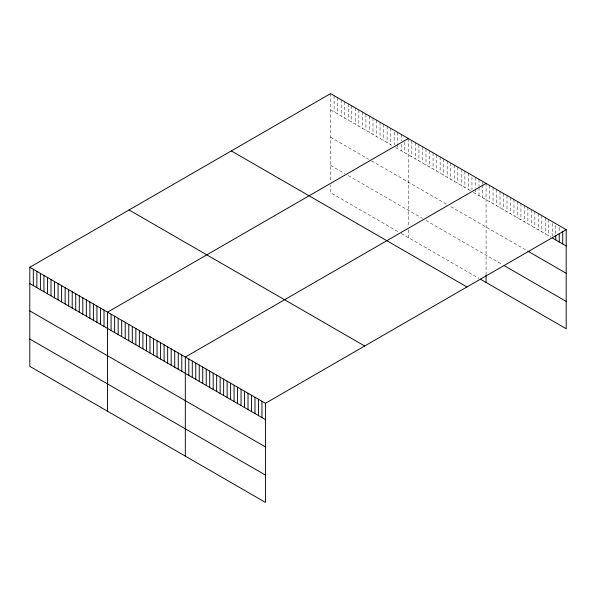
<?xml version="1.0" encoding="UTF-8"?>
<svg xmlns="http://www.w3.org/2000/svg" width="596" height="596" viewBox="0 0 596 596"><rect width="100%" height="100%" fill="white"/><g stroke="black" fill="none" stroke-linecap="round" stroke-linejoin="round"><path stroke-width="0.45" stroke-dasharray="2.98 2.23" d="M330.564 93.609L330.564 180.99M330.564 109.917L392.771 145.834M395.602 147.465L470.535 190.727M473.358 192.359L550.875 237.111M330.564 137.236L368.738 159.274M371.569 160.905L447.201 204.577M450.74 206.618L527.184 250.752M330.564 165.383L344.704 173.548M348.235 175.582L422.46 218.441M425.998 220.475L502.108 264.423M397.718 231.471L330.564 192.702L330.564 184.894M401.257 233.513L479.013 278.406M559.234 227.441L559.234 231.971M555.748 225.43L555.748 234.489M552.269 223.425L552.269 236.105M548.782 219.596L548.782 235.904M545.303 217.585L545.303 233.893M541.816 215.581L541.816 231.881M538.337 213.569L538.337 229.87M534.85 211.558L534.85 227.858M531.364 209.546L531.364 225.847M527.885 207.535L527.885 223.835M524.398 205.523L524.398 221.824M520.919 203.512L520.919 219.812M517.432 201.5L517.432 217.808M513.953 199.489L513.953 215.797M510.467 197.477L510.467 213.785M506.987 195.466L506.987 211.774M503.501 193.454L503.501 209.762M500.014 191.443L500.014 207.751M496.535 189.431L496.535 205.739M493.048 187.42L493.048 203.728M489.569 185.408L489.569 201.716M486.083 183.404L486.083 273.899M482.551 181.363L482.551 184.075M482.551 184.984L482.551 197.663M479.013 179.321L479.013 186.563M479.013 187.472L479.013 195.622M475.481 177.28L475.481 188.15M475.481 189.051L475.481 193.581M471.95 177.049L471.95 189.729M468.411 173.198L468.411 189.506M464.88 171.156L464.88 187.464M461.341 169.115L461.341 185.423M457.81 167.074L457.81 183.382M454.271 165.032L454.271 181.34M450.74 162.991L450.74 179.299M447.201 160.95L447.201 177.258M443.67 158.916L443.67 175.217M440.139 156.875L440.139 173.175M436.6 154.833L436.6 171.134M433.068 152.792L433.068 169.093M429.53 150.751L429.53 167.051M425.998 148.709L425.998 165.018M422.46 146.668L422.46 162.976M418.928 144.627L418.928 160.935M415.397 142.586L415.397 158.894M411.858 140.544L411.858 156.852M408.327 138.503L408.327 225.884M408.327 229.788L408.327 237.595M404.788 141.9L404.788 152.77M401.257 134.428L401.257 140.768M401.257 144.388L401.257 150.728M397.718 132.386L397.718 143.256M397.718 144.157L397.718 148.687M394.187 132.156L394.187 144.835M390.656 128.304L390.656 144.605M387.117 126.263L387.117 142.571M383.586 124.221L383.586 140.529M380.047 122.18L380.047 138.488M376.516 120.139L376.516 136.447M372.977 118.097L372.977 134.405M369.445 116.056L369.445 132.364M365.914 114.022L365.914 130.323M362.375 111.981L362.375 128.282M358.844 109.94L358.844 126.24M355.305 107.898L355.305 124.199M351.774 105.857L351.774 122.158M348.235 103.816L348.235 120.124M344.704 101.774L344.704 118.082M341.173 99.733L341.173 116.041M337.634 97.692L337.634 114M334.103 95.651L334.103 111.959"/><path stroke-width="0.89" d="M566.2 229.654L265.436 403.298L265.436 502.391L29.8 366.346L29.8 267.261L330.564 93.609L566.2 229.654L566.2 328.739L480.428 279.226M408.327 138.503L107.556 312.155L107.556 411.24M486.083 183.404L185.319 357.049L185.319 456.134M552.269 237.916L566.2 245.962M527.885 251.154L566.2 273.281M504.201 265.63L566.2 301.427M231.315 150.915L466.944 286.959M129.056 209.956L364.685 346M29.8 267.261L265.436 403.298M29.8 283.562L265.436 419.606M29.8 310.881L265.436 446.925M29.8 339.027L265.436 475.072M562.713 231.27L562.713 243.95M559.234 233.788L559.234 241.939M555.748 235.398L555.748 239.927M486.083 274.681L486.083 282.489M261.949 401.287L261.949 417.595M258.47 399.275L258.47 415.583M254.984 397.264L254.984 413.572M251.505 395.26L251.505 411.56M248.018 393.248L248.018 409.549M244.531 391.237L244.531 407.537M241.052 389.225L241.052 405.526M237.566 387.214L237.566 403.514M234.086 385.202L234.086 401.503M230.6 383.191L230.6 399.491M227.121 381.179L227.121 397.48M223.634 379.168L223.634 395.476M220.155 377.156L220.155 393.464M216.668 375.145L216.668 391.453M213.182 373.133L213.182 389.441M209.703 371.122L209.703 387.43M206.216 369.11L206.216 385.418M202.737 367.099L202.737 383.407M199.25 365.087L199.25 381.395M195.771 363.076L195.771 379.384M192.285 361.072L192.285 377.372M188.805 359.06L188.805 375.361M181.787 355.007L181.787 371.308M178.249 352.966L178.249 369.267M174.717 350.925L174.717 367.225M171.179 348.884L171.179 365.192M167.647 346.842L167.647 363.15M164.109 344.801L164.109 361.109M160.577 342.76L160.577 359.068M157.046 340.718L157.046 357.026M153.507 338.677L153.507 354.985M149.976 336.643L149.976 352.944M146.437 334.602L146.437 350.902M142.906 332.561L142.906 348.861M139.367 330.519L139.367 346.82M135.836 328.478L135.836 344.779M132.305 326.437L132.305 342.745M128.766 324.395L128.766 340.703M125.234 322.354L125.234 338.662M121.696 320.313L121.696 336.621M118.164 318.271L118.164 334.579M114.626 316.23L114.626 332.538M111.094 314.196L111.094 330.497M104.024 310.114L104.024 326.414M100.493 308.072L100.493 324.373M96.954 306.031L96.954 322.332M93.423 303.99L93.423 320.298M89.884 301.949L89.884 318.257M86.353 299.907L86.353 316.215M82.814 297.866L82.814 314.174M79.283 295.825L79.283 312.133M75.752 293.783L75.752 310.091M72.213 291.749L72.213 308.05M68.682 289.708L68.682 306.009M65.143 287.667L65.143 303.967M61.611 285.626L61.611 301.926M58.073 283.584L58.073 299.885M54.541 281.543L54.541 297.851M51.01 279.502L51.01 295.81M47.471 277.46L47.471 293.768M43.94 275.419L43.94 291.727M40.401 273.378L40.401 289.686M36.87 271.336L36.87 287.644M33.331 269.295L33.331 285.603"/></g></svg>
